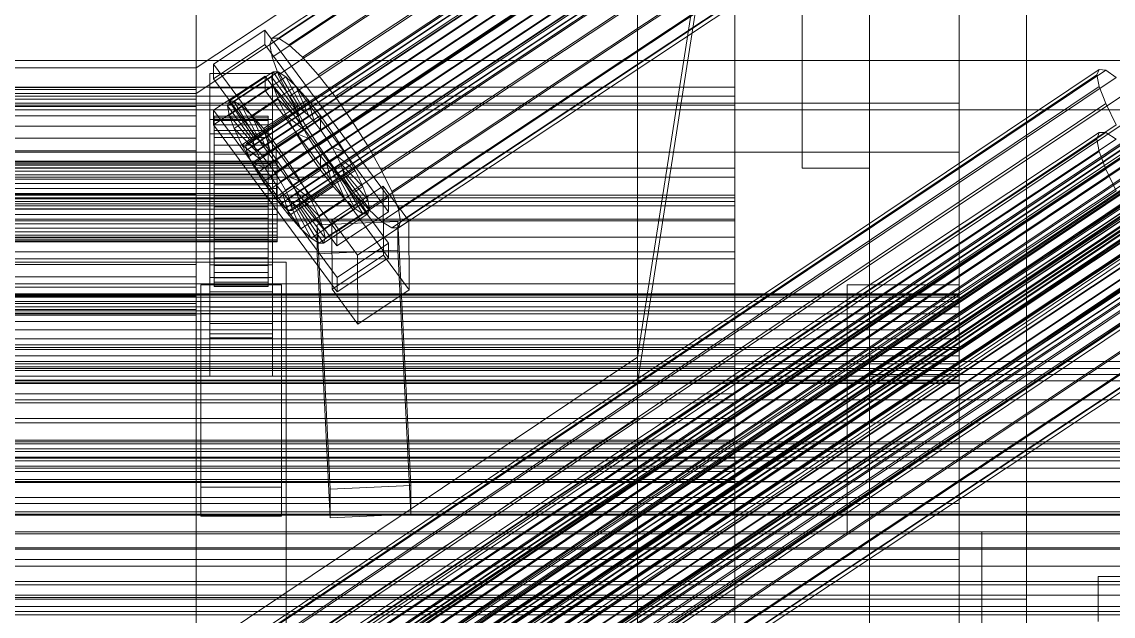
# Model space of a CAD drawing. Header units: millimetres. Extents: x -191664 to 191490, y -197311 to 10263.
# Drawn here: x 91.1 to 334.3, y -28823.8 to -28691.4 of the extents above; entities that cross this region are included whole.
import ezdxf

# ---------------------------------------------------------------- set-up
doc = ezdxf.new("R2010")
doc.units = ezdxf.units.MM
for name, color, linetype, lineweight in [('frontal_C01', 7, 'Continuous', 0), ('frontal_C01-mix', 7, 'Continuous', 0), ('frontal_C02', 7, 'Continuous', 0), ('frontal_C03', 7, 'Continuous', 0), ('frontal_C03-traverse', 7, 'Continuous', 0), ('frontal_secador', 7, 'Continuous', 0), ('frontal_tolva', 7, 'Continuous', 0)]:
    doc.layers.add(name, color=color, linetype=linetype, lineweight=lineweight)

msp = doc.modelspace()

# ---------------------------------------------------------------- linework, layer by layer
at = {"layer": 'frontal_C01', "color": 139, "true_color": 0x345e4e}
for p, q in [((130, -28701.67), (130, -28558.32)), ((130, -28564), (130, -28707.35)), ((228.3, -28636.42), (130, -28701.67)), ((228.3, -28779.77), (228.3, -28636.42)), ((130, -28707.35), (228.3, -28642.11)), ((228.3, -28642.11), (228.3, -28785.46)), ((130, -28701.67), (0, -28701.67)), ((130, -28845.02), (130, -28701.67)), ((0, -28707.35), (130, -28707.35)), ((130, -28707.35), (130, -28850.71)), ((228.3, -28779.77), (130, -28845.02)), ((228.3, -28923.13), (228.3, -28779.77)), ((228.3, -28779.77), (228.3, -28785.46)), ((130, -28850.71), (228.3, -28785.46)), ((228.3, -28785.46), (228.3, -28928.81))]:
    msp.add_line(p, q, dxfattribs=at)
at = {"layer": 'frontal_C01', "color": 252, "true_color": 0x83939a}
for p, q in [((146.38, -28696.5), (330.69, -28574.17)), ((146.87, -28695.06), (331.18, -28572.73)), ((148.32, -28695.07), (332.63, -28572.74)), ((150.63, -28696.52), (334.94, -28574.19)), ((146.89, -28699.27), (331.2, -28576.94)), ((153.64, -28699.31), (337.95, -28576.98)), ((148.35, -28703.2), (332.66, -28580.87)), ((157.15, -28703.25), (341.46, -28580.92)), ((150.67, -28708.02), (334.98, -28585.69)), ((345.23, -28585.74), (160.92, -28708.07)), ((153.69, -28713.39), (338, -28591.06)), ((164.69, -28713.45), (349, -28591.12)), ((157.21, -28718.96), (341.52, -28596.63)), ((168.21, -28719.01), (352.52, -28596.68)), ((160.98, -28724.34), (345.29, -28602)), ((171.23, -28724.39), (355.54, -28602.05)), ((164.75, -28729.16), (349.06, -28606.83)), ((173.55, -28729.2), (357.86, -28606.87)), ((168.26, -28733.1), (352.57, -28610.77)), ((175.02, -28733.13), (359.33, -28610.8)), ((171.28, -28735.89), (355.58, -28613.56)), ((175.52, -28735.91), (359.83, -28613.58)), ((173.58, -28737.33), (357.89, -28615)), ((175.03, -28737.34), (359.34, -28615.01)), ((146.38, -28696.5), (146.87, -28695.06)), ((146.89, -28699.27), (146.38, -28696.5)), ((146.87, -28695.06), (148.32, -28695.07)), ((148.32, -28695.07), (150.63, -28696.52)), ((150.63, -28696.52), (153.64, -28699.31)), ((148.35, -28703.2), (146.89, -28699.27)), ((153.64, -28699.31), (157.15, -28703.25)), ((150.67, -28708.02), (148.35, -28703.2)), ((157.15, -28703.25), (160.92, -28708.07)), ((-130, -28706.07), (130, -28706.07)), ((130, -28706.51), (130, -28706.07)), ((130, -28706.07), (130, -28707.35)), ((-130, -28706.51), (130, -28706.51)), ((-130, -28707.35), (130, -28707.35)), ((-130, -28708.65), (130, -28708.65)), ((130, -28708.65), (130, -28706.51)), ((130, -28707.35), (130, -28710.28)), ((130, -28712.34), (130, -28708.65)), ((153.69, -28713.39), (150.67, -28708.02)), ((160.92, -28708.07), (164.69, -28713.45)), ((-130, -28710.28), (130, -28710.28)), ((130, -28710.28), (130, -28714.64)), ((-130, -28712.34), (130, -28712.34)), ((130, -28717.33), (130, -28712.34)), ((157.21, -28718.96), (153.69, -28713.39)), ((164.69, -28713.45), (168.21, -28719.01)), ((-130, -28714.64), (130, -28714.64)), ((130, -28714.64), (130, -28720.15)), ((-130, -28717.33), (130, -28717.33)), ((130, -28723.28), (130, -28717.33)), ((146.38, -28839.85), (330.69, -28717.52)), ((146.87, -28838.41), (331.18, -28716.08)), ((148.32, -28838.42), (332.63, -28716.09)), ((150.63, -28839.87), (334.94, -28717.54)), ((331.18, -28716.08), (330.69, -28717.52)), ((330.69, -28717.52), (331.2, -28720.29)), ((332.63, -28716.09), (331.18, -28716.08)), ((334.94, -28717.54), (332.63, -28716.09)), ((-130, -28720.15), (130, -28720.15)), ((130, -28720.15), (130, -28726.43)), ((146.89, -28842.62), (331.2, -28720.29)), ((153.64, -28842.66), (337.95, -28720.33)), ((160.98, -28724.34), (157.21, -28718.96)), ((168.21, -28719.01), (171.23, -28724.39)), ((331.2, -28720.29), (332.66, -28724.22)), ((130, -28723.28), (-130, -28723.28)), ((130, -28729.79), (130, -28723.28)), ((148.35, -28846.55), (332.66, -28724.22)), ((157.15, -28846.6), (341.46, -28724.27)), ((164.75, -28729.16), (160.98, -28724.34)), ((171.23, -28724.39), (173.55, -28729.2)), ((332.66, -28724.22), (334.98, -28729.04)), ((-130, -28726.43), (130, -28726.43)), ((130, -28726.43), (130, -28733.04)), ((-130, -28729.79), (130, -28729.79)), ((130, -28736.41), (130, -28729.79)), ((150.67, -28851.37), (334.98, -28729.04)), ((345.23, -28729.09), (160.92, -28851.42)), ((168.26, -28733.1), (164.75, -28729.16)), ((173.55, -28729.2), (175.02, -28733.13)), ((-130, -28733.04), (130, -28733.04)), ((130, -28733.04), (130, -28739.55)), ((153.69, -28856.74), (338, -28734.41)), ((164.69, -28856.8), (349, -28734.47)), ((171.28, -28735.89), (168.26, -28733.1)), ((175.02, -28733.13), (175.52, -28735.91)), ((-130, -28736.41), (130, -28736.41)), ((130, -28742.68), (130, -28736.41)), ((173.58, -28737.33), (171.28, -28735.89)), ((175.03, -28737.34), (173.58, -28737.33)), ((175.52, -28735.91), (175.03, -28737.34)), ((-130, -28739.55), (130, -28739.55)), ((130, -28739.55), (130, -28745.5)), ((157.21, -28862.31), (341.52, -28739.98)), ((168.21, -28862.36), (352.52, -28740.03)), ((-130, -28742.68), (130, -28742.68)), ((130, -28748.19), (130, -28742.68)), ((-130, -28745.5), (130, -28745.5)), ((130, -28745.5), (130, -28750.49)), ((160.98, -28867.69), (345.29, -28745.35)), ((171.23, -28867.74), (355.54, -28745.41)), ((-130, -28748.19), (130, -28748.19)), ((130, -28752.56), (130, -28748.19)), ((-130, -28750.49), (130, -28750.49)), ((130, -28750.49), (130, -28754.18)), ((164.75, -28872.51), (349.06, -28750.18)), ((173.55, -28872.55), (357.86, -28750.22)), ((-130, -28752.56), (130, -28752.56)), ((-130, -28754.18), (130, -28754.18)), ((130, -28755.48), (130, -28752.56)), ((130, -28754.18), (130, -28756.32)), ((168.26, -28876.45), (352.57, -28754.12)), ((175.02, -28876.48), (359.33, -28754.15)), ((-130, -28755.48), (130, -28755.48)), ((-130, -28756.32), (130, -28756.32)), ((-130, -28756.76), (130, -28756.76)), ((130, -28756.76), (130, -28755.48)), ((130, -28756.32), (130, -28756.76)), ((171.28, -28879.24), (355.58, -28756.91)), ((175.52, -28879.26), (359.83, -28756.93)), ((173.58, -28880.69), (357.89, -28758.35)), ((175.03, -28880.69), (359.34, -28758.36))]:
    msp.add_line(p, q, dxfattribs=at)
at = {"layer": 'frontal_C01', "color": 9, "true_color": 0xbac6cb}
for p, q in [((141.04, -28719.01), (354.84, -28577.1)), ((141.22, -28718.5), (355.02, -28576.59)), ((141.73, -28718.5), (355.53, -28576.6)), ((142.55, -28719.01), (356.35, -28577.11)), ((141.22, -28719.99), (355.02, -28578.09)), ((141.74, -28721.38), (355.54, -28579.48)), ((143.62, -28720), (357.42, -28578.1)), ((144.86, -28721.4), (358.66, -28579.49)), ((142.56, -28723.09), (356.36, -28581.19)), ((360, -28581.2), (146.2, -28723.11)), ((143.64, -28724.99), (357.43, -28583.09)), ((147.53, -28725.01), (361.33, -28583.11)), ((144.88, -28726.97), (358.68, -28585.06)), ((146.22, -28728.87), (360.02, -28586.97)), ((148.78, -28726.98), (362.58, -28585.08)), ((149.85, -28728.89), (363.65, -28586.98)), ((147.55, -28730.58), (361.35, -28588.68)), ((150.67, -28730.6), (364.47, -28588.69)), ((148.8, -28731.98), (362.6, -28590.07)), ((149.86, -28732.96), (363.66, -28591.06)), ((150.68, -28733.48), (364.48, -28591.57)), ((151.19, -28731.99), (364.99, -28590.08)), ((151.2, -28733.48), (364.99, -28591.57)), ((151.37, -28732.97), (365.17, -28591.07)), ((141.04, -28719.01), (141.22, -28718.5)), ((141.22, -28718.5), (141.73, -28718.5)), ((141.73, -28718.5), (142.55, -28719.01)), ((141.22, -28719.99), (141.04, -28719.01)), ((141.04, -28862.36), (354.84, -28720.45)), ((141.22, -28861.85), (355.02, -28719.95)), ((141.74, -28721.38), (141.22, -28719.99)), ((141.73, -28861.85), (355.53, -28719.95)), ((142.55, -28719.01), (143.62, -28720)), ((142.55, -28862.37), (356.35, -28720.46)), ((143.62, -28720), (144.86, -28721.4)), ((-148, -28722.44), (148, -28722.44)), ((-148, -28722.59), (148, -28722.59)), ((-148, -28722.89), (148, -28722.89)), ((-148, -28723.35), (148, -28723.35)), ((141.22, -28863.34), (355.02, -28721.44)), ((142.56, -28723.09), (141.74, -28721.38)), ((141.74, -28864.73), (355.54, -28722.83)), ((143.64, -28724.99), (142.56, -28723.09)), ((143.62, -28863.35), (357.42, -28721.45)), ((144.86, -28721.4), (146.2, -28723.11)), ((144.86, -28864.75), (358.66, -28722.85)), ((146.2, -28723.11), (147.53, -28725.01)), ((148, -28722.59), (148, -28722.44)), ((148, -28722.44), (148, -28722.89)), ((148, -28723.35), (148, -28722.59)), ((148, -28722.89), (148, -28723.93)), ((148, -28724.66), (148, -28723.35)), ((-148, -28723.93), (148, -28723.93)), ((-148, -28724.66), (148, -28724.66)), ((-148, -28725.47), (148, -28725.47)), ((142.56, -28866.44), (356.36, -28724.54)), ((144.88, -28726.97), (143.64, -28724.99)), ((360, -28724.55), (146.2, -28866.46)), ((147.53, -28725.01), (148.78, -28726.98)), ((148, -28723.93), (148, -28725.47)), ((148, -28726.43), (148, -28724.66)), ((148, -28725.47), (148, -28727.43)), ((-148, -28726.43), (148, -28726.43)), ((-148, -28727.43), (148, -28727.43)), ((143.64, -28868.34), (357.43, -28726.44)), ((146.22, -28728.87), (144.88, -28726.97)), ((147.53, -28868.36), (361.33, -28726.46)), ((148, -28728.54), (148, -28726.43)), ((148, -28727.43), (148, -28729.65)), ((148.78, -28726.98), (149.85, -28728.89)), ((148, -28728.54), (-148, -28728.54)), ((-148, -28729.65), (148, -28729.65)), ((144.88, -28870.32), (358.68, -28728.41)), ((147.55, -28730.58), (146.22, -28728.87)), ((146.22, -28872.22), (360.02, -28730.32)), ((148.8, -28731.98), (147.55, -28730.58)), ((148, -28730.84), (148, -28728.54)), ((148, -28729.65), (148, -28731.99)), ((148.78, -28870.34), (362.58, -28728.43)), ((149.85, -28728.89), (150.67, -28730.6)), ((149.85, -28872.24), (363.65, -28730.34)), ((150.67, -28730.6), (151.19, -28731.99)), ((-148, -28730.84), (148, -28730.84)), ((-148, -28731.99), (148, -28731.99)), ((147.55, -28873.93), (361.35, -28732.03)), ((148, -28733.18), (148, -28730.84)), ((148, -28731.99), (148, -28734.3)), ((149.86, -28732.96), (148.8, -28731.98)), ((150.68, -28733.48), (149.86, -28732.96)), ((150.67, -28873.95), (364.47, -28732.04)), ((151.19, -28731.99), (151.37, -28732.97)), ((151.37, -28732.97), (151.2, -28733.48)), ((-148, -28733.18), (148, -28733.18)), ((-148, -28734.3), (148, -28734.3)), ((-148, -28735.41), (148, -28735.41)), ((148, -28735.41), (148, -28733.18)), ((148, -28734.3), (148, -28736.41)), ((148, -28737.36), (148, -28735.41)), ((148.8, -28875.33), (362.6, -28733.42)), ((149.86, -28876.32), (363.66, -28734.41)), ((151.2, -28733.48), (150.68, -28733.48)), ((150.68, -28876.83), (364.48, -28734.92)), ((151.19, -28875.34), (364.99, -28733.43)), ((151.2, -28876.83), (364.99, -28734.93)), ((151.37, -28876.32), (365.17, -28734.42)), ((-148, -28736.41), (148, -28736.41)), ((-148, -28737.36), (148, -28737.36)), ((148, -28736.41), (148, -28738.18)), ((148, -28738.91), (148, -28737.36)), ((-148, -28738.18), (148, -28738.18)), ((-148, -28738.91), (148, -28738.91)), ((-148, -28739.48), (148, -28739.48)), ((-148, -28739.94), (148, -28739.94)), ((-148, -28740.24), (148, -28740.24)), ((148, -28738.18), (148, -28739.48)), ((148, -28739.94), (148, -28738.91)), ((148, -28739.48), (148, -28740.24)), ((148, -28740.4), (148, -28739.94)), ((148, -28740.24), (148, -28740.4)), ((-148, -28740.4), (148, -28740.4))]:
    msp.add_line(p, q, dxfattribs=at)
at = {"layer": 'frontal_C01', "color": 251, "true_color": 0x586d65}
for p, q in [((250, -31735.76), (250, -28680.37)), ((250, -28685.1), (250, -31740.5))]:
    msp.add_line(p, q, dxfattribs=at)
at = {"layer": 'frontal_C01', "color": 139, "true_color": 0x354b57}
for p, q in [((133.81, -28700.88), (145.28, -28693.27)), ((145.28, -28693.27), (145.29, -28696.47)), ((145.28, -28693.27), (172.81, -28730.51)), ((145.29, -28696.47), (133.82, -28704.08)), ((172.82, -28733.71), (145.29, -28696.47)), ((133.82, -28704.08), (133.81, -28700.88)), ((161.34, -28738.12), (133.81, -28700.88)), ((133, -28706.11), (133, -28702.9)), ((133, -28702.9), (147, -28702.9)), ((133, -28748.38), (133, -28702.9)), ((133.85, -28711.12), (145.32, -28703.51)), ((145.32, -28703.51), (145.33, -28706.71)), ((145.32, -28703.51), (172.85, -28740.75)), ((147, -28702.9), (147, -28706.11)), ((147, -28702.9), (147, -28748.38)), ((147, -28706.11), (133, -28706.11)), ((133, -28706.11), (133, -28751.58)), ((133.82, -28704.08), (161.35, -28741.32)), ((147, -28751.58), (147, -28706.11)), ((145.33, -28706.71), (133.86, -28714.33)), ((172.86, -28743.95), (145.33, -28706.71)), ((133.86, -28714.33), (133.85, -28711.12)), ((161.38, -28748.36), (133.85, -28711.12)), ((133, -28716.35), (133, -28713.15)), ((133, -28713.15), (147, -28713.15)), ((133, -28758.62), (133, -28713.15)), ((147, -28713.15), (147, -28716.35)), ((147, -28713.15), (147, -28758.62)), ((133.86, -28714.33), (161.39, -28751.56)), ((147, -28716.35), (133, -28716.35)), ((133, -28716.35), (133, -28761.82)), ((147, -28761.82), (147, -28716.35)), ((160.19, -28735.61), (171.66, -28727.99)), ((171.66, -28727.99), (171.72, -28743.36)), ((171.66, -28727.99), (177.39, -28735.75)), ((172.81, -28730.51), (161.34, -28738.12)), ((172.82, -28733.71), (172.81, -28730.51)), ((161.35, -28741.32), (172.82, -28733.71)), ((156.96, -28736.67), (174.94, -28735.89)), ((156.96, -28743.08), (156.96, -28736.67)), ((159.83, -28795.49), (156.96, -28736.67)), ((160.25, -28750.97), (160.19, -28735.61)), ((165.93, -28743.36), (160.19, -28735.61)), ((177.39, -28735.75), (165.93, -28743.36)), ((174.94, -28735.89), (174.94, -28742.29)), ((174.94, -28735.89), (177.81, -28794.71)), ((177.45, -28751.12), (177.39, -28735.75)), ((161.34, -28738.12), (161.35, -28741.32)), ((174.94, -28742.29), (156.96, -28743.08)), ((172.85, -28740.75), (161.38, -28748.36)), ((172.86, -28743.95), (172.85, -28740.75)), ((177.81, -28801.11), (174.94, -28742.29)), ((159.83, -28801.9), (156.96, -28743.08)), ((171.72, -28743.36), (160.25, -28750.97)), ((161.39, -28751.56), (172.86, -28743.95)), ((165.93, -28743.36), (165.98, -28758.73)), ((177.45, -28751.12), (171.72, -28743.36)), ((133, -28760.89), (133, -28745.52)), ((133, -28745.52), (147, -28745.52)), ((133, -28755), (133, -28745.52)), ((147, -28745.52), (147, -28760.89)), ((147, -28745.52), (147, -28755)), ((131, -28756.41), (131, -28750)), ((131, -28750), (149, -28750)), ((131, -28795.1), (131, -28750)), ((147, -28748.38), (133, -28748.38)), ((133, -28748.38), (133, -28751.58)), ((147, -28751.58), (147, -28748.38)), ((149, -28750), (149, -28756.41)), ((149, -28750), (149, -28795.1)), ((161.38, -28748.36), (161.39, -28751.56)), ((133, -28751.58), (147, -28751.58)), ((160.25, -28750.97), (165.98, -28758.73)), ((165.98, -28758.73), (177.45, -28751.12)), ((149, -28756.41), (131, -28756.41)), ((131, -28801.5), (131, -28756.41)), ((147, -28755), (133, -28755)), ((133, -28755), (133, -28770.36)), ((147, -28770.36), (147, -28755)), ((149, -28801.5), (149, -28756.41)), ((147, -28758.62), (133, -28758.62)), ((133, -28758.62), (133, -28761.82)), ((147, -28761.82), (147, -28758.62)), ((147, -28760.89), (133, -28760.89)), ((133, -28760.89), (133, -28770.36)), ((133, -28761.82), (147, -28761.82)), ((147, -28770.36), (147, -28760.89)), ((133, -28770.36), (147, -28770.36)), ((-425, -28789.22), (425, -28789.22)), ((149, -28795.1), (131, -28795.1)), ((131, -28795.1), (131, -28801.5)), ((149, -28801.5), (149, -28795.1)), ((177.81, -28794.71), (159.83, -28795.49)), ((159.83, -28795.49), (159.83, -28801.9)), ((177.81, -28801.11), (177.81, -28794.71)), ((425, -28800.59), (-425, -28800.59)), ((159.83, -28801.9), (177.81, -28801.11)), ((131, -28801.5), (149, -28801.5)), ((425, -28805.49), (-425, -28805.49)), ((-425, -28816.85), (425, -28816.85))]:
    msp.add_line(p, q, dxfattribs=at)
at = {"layer": 'frontal_C01', "color": 155, "true_color": 0x617580}
for p, q in [((136.95, -28710.16), (146.78, -28703.64)), ((137.31, -28709.09), (147.14, -28702.56)), ((138.4, -28709.09), (148.23, -28702.57)), ((140.12, -28710.18), (149.95, -28703.65)), ((147.14, -28702.56), (146.78, -28703.64)), ((146.78, -28703.64), (152.51, -28711.4)), ((146.78, -28703.64), (147.15, -28705.71)), ((148.23, -28702.57), (147.14, -28702.56)), ((147.14, -28702.56), (152.69, -28710.89)), ((149.95, -28703.65), (148.23, -28702.57)), ((148.23, -28702.57), (153.2, -28710.89)), ((152.21, -28705.74), (149.95, -28703.65)), ((149.95, -28703.65), (154.02, -28711.4)), ((137.32, -28712.24), (147.15, -28705.71)), ((142.38, -28712.26), (152.21, -28705.74)), ((147.15, -28705.71), (152.69, -28712.38)), ((147.15, -28705.71), (148.25, -28708.65)), ((154.83, -28708.69), (152.21, -28705.74)), ((152.21, -28705.74), (155.08, -28712.39)), ((138.42, -28715.18), (148.25, -28708.65)), ((145, -28715.21), (154.83, -28708.69)), ((148.25, -28708.65), (153.21, -28713.77)), ((148.25, -28708.65), (149.99, -28712.26)), ((157.65, -28712.29), (154.83, -28708.69)), ((154.83, -28708.69), (156.33, -28713.79)), ((136.95, -28710.16), (137.31, -28709.09)), ((142.68, -28717.92), (136.95, -28710.16)), ((137.32, -28712.24), (136.95, -28710.16)), ((142.86, -28717.41), (137.31, -28709.09)), ((137.31, -28709.09), (138.4, -28709.09)), ((143.37, -28717.41), (138.4, -28709.09)), ((138.4, -28709.09), (140.12, -28710.18)), ((144.19, -28717.93), (140.12, -28710.18)), ((140.12, -28710.18), (142.38, -28712.26)), ((152.69, -28710.89), (142.86, -28717.41)), ((153.2, -28710.89), (143.37, -28717.41)), ((152.51, -28711.4), (152.69, -28710.89)), ((152.69, -28710.89), (153.2, -28710.89)), ((153.2, -28710.89), (154.02, -28711.4)), ((134, -28722.44), (134, -28712.46)), ((134, -28712.46), (134, -28712.79)), ((134, -28712.46), (146, -28712.46)), ((134, -28713.42), (134, -28712.46)), ((134, -28722.59), (134, -28712.79)), ((134, -28712.79), (134, -28714.39)), ((134, -28712.79), (146, -28712.79)), ((134, -28722.89), (134, -28713.42)), ((134, -28713.42), (146, -28713.42)), ((134, -28715.61), (134, -28713.42)), ((142.86, -28718.9), (137.32, -28712.24)), ((138.42, -28715.18), (137.32, -28712.24)), ((140.16, -28718.78), (149.99, -28712.26)), ((145.26, -28718.92), (142.38, -28712.26)), ((142.38, -28712.26), (145, -28715.21)), ((152.51, -28711.4), (142.68, -28717.92)), ((152.69, -28712.38), (142.86, -28718.9)), ((154.02, -28711.4), (144.19, -28717.93)), ((155.08, -28712.39), (145.26, -28718.92)), ((146, -28712.79), (146, -28712.46)), ((146, -28712.46), (146, -28722.44)), ((146, -28712.46), (146, -28713.42)), ((146, -28714.39), (146, -28712.79)), ((146, -28712.79), (146, -28722.59)), ((146, -28713.42), (146, -28722.89)), ((146, -28713.42), (146, -28715.61)), ((157.65, -28712.29), (147.82, -28718.82)), ((149.99, -28712.26), (154.03, -28715.48)), ((149.99, -28712.26), (152.25, -28716.28)), ((152.69, -28712.38), (152.51, -28711.4)), ((153.21, -28713.77), (152.69, -28712.38)), ((154.02, -28711.4), (155.08, -28712.39)), ((155.08, -28712.39), (156.33, -28713.79)), ((157.66, -28715.5), (157.65, -28712.29)), ((160.47, -28716.32), (157.65, -28712.29)), ((134, -28723.35), (134, -28714.39)), ((134, -28714.39), (134, -28717.15)), ((134, -28714.39), (146, -28714.39)), ((134, -28723.93), (134, -28715.61)), ((134, -28715.61), (146, -28715.61)), ((134, -28718.87), (134, -28715.61)), ((143.38, -28720.3), (138.42, -28715.18)), ((140.16, -28718.78), (138.42, -28715.18)), ((153.21, -28713.77), (143.38, -28720.3)), ((154.03, -28715.48), (144.2, -28722)), ((146.5, -28720.31), (145, -28715.21)), ((145, -28715.21), (147.82, -28718.82)), ((146, -28717.15), (146, -28714.39)), ((146, -28714.39), (146, -28723.35)), ((146, -28715.61), (146, -28723.93)), ((146, -28715.61), (146, -28718.87)), ((156.33, -28713.79), (146.5, -28720.31)), ((147.83, -28722.02), (157.66, -28715.5)), ((154.03, -28715.48), (153.21, -28713.77)), ((155.1, -28717.38), (154.03, -28715.48)), ((156.33, -28713.79), (157.66, -28715.5)), ((157.66, -28715.5), (159, -28717.4)), ((134, -28724.66), (134, -28717.15)), ((134, -28717.15), (134, -28720.88)), ((134, -28717.15), (146, -28717.15)), ((142.42, -28722.8), (152.25, -28716.28)), ((142.86, -28717.41), (142.68, -28717.92)), ((142.68, -28717.92), (142.86, -28718.9)), ((143.37, -28717.41), (142.86, -28717.41)), ((144.19, -28717.93), (143.37, -28717.41)), ((145.26, -28718.92), (144.19, -28717.93)), ((155.1, -28717.38), (145.27, -28723.91)), ((146, -28720.88), (146, -28717.15)), ((146, -28717.15), (146, -28724.66)), ((159, -28717.4), (149.17, -28723.93)), ((150.64, -28722.84), (160.47, -28716.32)), ((152.25, -28716.28), (155.1, -28717.38)), ((152.25, -28716.28), (154.88, -28720.44)), ((156.35, -28719.35), (155.1, -28717.38)), ((160.47, -28716.32), (159, -28717.4)), ((159, -28717.4), (160.25, -28719.37)), ((163.1, -28720.48), (160.47, -28716.32)), ((134, -28725.47), (134, -28718.87)), ((134, -28718.87), (146, -28718.87)), ((134, -28722.99), (134, -28718.87)), ((134, -28726.43), (134, -28720.88)), ((134, -28720.88), (134, -28725.33)), ((134, -28720.88), (146, -28720.88)), ((144.2, -28722), (140.16, -28718.78)), ((142.42, -28722.8), (140.16, -28718.78)), ((142.86, -28718.9), (143.38, -28720.3)), ((143.38, -28720.3), (144.2, -28722)), ((145.05, -28726.96), (154.88, -28720.44)), ((146.5, -28720.31), (145.26, -28718.92)), ((146, -28718.87), (146, -28725.47)), ((146, -28718.87), (146, -28722.99)), ((146, -28725.33), (146, -28720.88)), ((146, -28720.88), (146, -28726.43)), ((147.83, -28722.02), (146.5, -28720.31)), ((156.35, -28719.35), (146.52, -28725.88)), ((147.82, -28718.82), (147.83, -28722.02)), ((147.82, -28718.82), (150.64, -28722.84)), ((160.25, -28719.37), (150.42, -28725.9)), ((153.27, -28727), (163.1, -28720.48)), ((154.88, -28720.44), (156.35, -28719.35)), ((154.88, -28720.44), (157.7, -28724.46)), ((157.69, -28721.26), (156.35, -28719.35)), ((163.1, -28720.48), (160.25, -28719.37)), ((160.25, -28719.37), (161.32, -28721.28)), ((165.37, -28724.5), (163.1, -28720.48)), ((134, -28722.59), (134, -28722.44)), ((146, -28722.44), (134, -28722.44)), ((134, -28722.44), (134, -28722.89)), ((134, -28723.35), (134, -28722.59)), ((146, -28722.59), (134, -28722.59)), ((146, -28722.89), (134, -28722.89)), ((134, -28722.89), (134, -28723.93)), ((134, -28727.43), (134, -28722.99)), ((134, -28722.99), (146, -28722.99)), ((134, -28727.69), (134, -28722.99)), ((134, -28724.66), (134, -28723.35)), ((146, -28723.35), (134, -28723.35)), ((145.27, -28723.91), (142.42, -28722.8)), ((145.05, -28726.96), (142.42, -28722.8)), ((144.2, -28722), (145.27, -28723.91)), ((146, -28722.44), (146, -28722.59)), ((146, -28722.89), (146, -28722.44)), ((146, -28722.59), (146, -28723.35)), ((146, -28723.93), (146, -28722.89)), ((146, -28722.99), (146, -28727.43)), ((146, -28722.99), (146, -28727.69)), ((146, -28723.35), (146, -28724.66)), ((149.17, -28723.93), (147.83, -28722.02)), ((157.69, -28721.26), (147.86, -28727.78)), ((149.17, -28723.93), (150.64, -28722.84)), ((159.02, -28722.97), (149.19, -28729.49)), ((150.64, -28722.84), (153.27, -28727)), ((161.32, -28721.28), (151.49, -28727.8)), ((162.14, -28722.98), (152.31, -28729.51)), ((157.7, -28724.46), (157.69, -28721.26)), ((159.02, -28722.97), (157.69, -28721.26)), ((160.52, -28728.07), (159.02, -28722.97)), ((160.27, -28724.36), (159.02, -28722.97)), ((165.37, -28724.5), (161.32, -28721.28)), ((161.32, -28721.28), (162.14, -28722.98)), ((167.1, -28728.1), (162.14, -28722.98)), ((162.14, -28722.98), (162.66, -28724.38)), ((146, -28723.93), (134, -28723.93)), ((134, -28723.93), (134, -28725.47)), ((134, -28726.43), (134, -28724.66)), ((146, -28724.66), (134, -28724.66)), ((134, -28725.33), (134, -28728.54)), ((146, -28725.33), (134, -28725.33)), ((134, -28725.33), (134, -28730.2)), ((146, -28725.47), (134, -28725.47)), ((134, -28725.47), (134, -28727.43)), ((145.27, -28723.91), (146.52, -28725.88)), ((146, -28725.47), (146, -28723.93)), ((146, -28724.66), (146, -28726.43)), ((146, -28728.54), (146, -28725.33)), ((146, -28730.2), (146, -28725.33)), ((146, -28727.43), (146, -28725.47)), ((147.87, -28730.99), (157.7, -28724.46)), ((150.42, -28725.9), (149.17, -28723.93)), ((160.27, -28724.36), (150.44, -28730.89)), ((161.33, -28725.35), (151.5, -28731.88)), ((162.66, -28724.38), (152.83, -28730.9)), ((162.84, -28725.36), (153.01, -28731.88)), ((155.54, -28731.02), (165.37, -28724.5)), ((157.7, -28724.46), (160.52, -28728.07)), ((163.14, -28731.02), (160.27, -28724.36)), ((161.33, -28725.35), (160.27, -28724.36)), ((165.4, -28733.1), (161.33, -28725.35)), ((162.15, -28725.87), (161.33, -28725.35)), ((168.2, -28731.04), (162.66, -28724.38)), ((162.66, -28724.38), (162.84, -28725.36)), ((162.84, -28725.36), (162.66, -28725.87)), ((168.57, -28733.12), (162.84, -28725.36)), ((167.1, -28728.1), (165.37, -28724.5)), ((134, -28728.54), (134, -28726.43)), ((146, -28726.43), (134, -28726.43)), ((146, -28727.43), (134, -28727.43)), ((134, -28727.43), (134, -28729.65)), ((134, -28729.65), (134, -28727.69)), ((134, -28727.69), (146, -28727.69)), ((134, -28732.63), (134, -28727.69)), ((146.52, -28725.88), (145.05, -28726.96)), ((147.87, -28730.99), (145.05, -28726.96)), ((146, -28726.43), (146, -28728.54)), ((146, -28729.65), (146, -28727.43)), ((146, -28727.69), (146, -28729.65)), ((146, -28727.69), (146, -28732.63)), ((146.52, -28725.88), (147.86, -28727.78)), ((147.86, -28727.78), (147.87, -28730.99)), ((147.86, -28727.78), (149.19, -28729.49)), ((151.49, -28727.8), (150.42, -28725.9)), ((150.42, -28725.9), (153.27, -28727)), ((150.69, -28734.59), (160.52, -28728.07)), ((152.31, -28729.51), (151.49, -28727.8)), ((151.49, -28727.8), (155.54, -28731.02)), ((162.15, -28725.87), (152.32, -28732.39)), ((162.66, -28725.87), (152.83, -28732.39)), ((153.27, -28727), (155.54, -28731.02)), ((157.27, -28734.63), (167.1, -28728.1)), ((160.52, -28728.07), (163.14, -28731.02)), ((167.12, -28734.18), (162.15, -28725.87)), ((162.66, -28725.87), (162.15, -28725.87)), ((168.21, -28734.19), (162.66, -28725.87)), ((168.2, -28731.04), (167.1, -28728.1)), ((134, -28728.54), (146, -28728.54)), ((134, -28730.84), (134, -28728.54)), ((146, -28729.65), (134, -28729.65)), ((134, -28729.65), (134, -28731.99)), ((134, -28730.84), (134, -28730.2)), ((134, -28730.2), (134, -28735.15)), ((134, -28730.2), (146, -28730.2)), ((146, -28728.54), (146, -28730.84)), ((146, -28731.99), (146, -28729.65)), ((146, -28735.15), (146, -28730.2)), ((146, -28730.2), (146, -28730.84)), ((149.19, -28729.49), (150.69, -28734.59)), ((149.19, -28729.49), (150.44, -28730.89)), ((152.83, -28730.9), (152.31, -28729.51)), ((152.31, -28729.51), (157.27, -28734.63)), ((134, -28733.18), (134, -28730.84)), ((146, -28730.84), (134, -28730.84)), ((134, -28731.99), (134, -28732.63)), ((146, -28731.99), (134, -28731.99)), ((134, -28731.99), (134, -28734.3)), ((134, -28732.63), (146, -28732.63)), ((134, -28737.5), (134, -28732.63)), ((146, -28730.84), (146, -28733.18)), ((146, -28732.63), (146, -28731.99)), ((146, -28734.3), (146, -28731.99)), ((146, -28732.63), (146, -28737.5)), ((150.69, -28734.59), (147.87, -28730.99)), ((150.44, -28730.89), (153.31, -28737.54)), ((150.44, -28730.89), (151.5, -28731.88)), ((151.5, -28731.88), (155.57, -28739.63)), ((151.5, -28731.88), (152.32, -28732.39)), ((152.32, -28732.39), (157.29, -28740.71)), ((152.32, -28732.39), (152.83, -28732.39)), ((153.01, -28731.88), (152.83, -28730.9)), ((152.83, -28730.9), (158.37, -28737.57)), ((152.83, -28732.39), (153.01, -28731.88)), ((152.83, -28732.39), (158.38, -28740.71)), ((153.01, -28731.88), (158.74, -28739.64)), ((153.31, -28737.54), (163.14, -28731.02)), ((155.54, -28731.02), (157.27, -28734.63)), ((158.37, -28737.57), (168.2, -28731.04)), ((163.14, -28731.02), (165.4, -28733.1)), ((168.57, -28733.12), (168.2, -28731.04)), ((134, -28735.41), (134, -28733.18)), ((134, -28733.18), (134, -28735.15)), ((146, -28733.18), (134, -28733.18)), ((134, -28734.3), (134, -28737.5)), ((146, -28734.3), (134, -28734.3)), ((134, -28734.3), (134, -28736.41)), ((134, -28735.15), (134, -28739.84)), ((134, -28735.15), (146, -28735.15)), ((134, -28737.36), (134, -28735.41)), ((134, -28735.41), (134, -28739.84)), ((146, -28735.41), (134, -28735.41)), ((146, -28735.15), (146, -28733.18)), ((146, -28733.18), (146, -28735.41)), ((146, -28737.5), (146, -28734.3)), ((146, -28736.41), (146, -28734.3)), ((146, -28739.84), (146, -28735.15)), ((146, -28739.84), (146, -28735.41)), ((146, -28735.41), (146, -28737.36)), ((153.31, -28737.54), (150.69, -28734.59)), ((155.57, -28739.63), (165.4, -28733.1)), ((157.27, -28734.63), (158.37, -28737.57)), ((157.29, -28740.71), (167.12, -28734.18)), ((158.38, -28740.71), (168.21, -28734.19)), ((158.74, -28739.64), (168.57, -28733.12)), ((165.4, -28733.1), (167.12, -28734.18)), ((167.12, -28734.18), (168.21, -28734.19)), ((168.21, -28734.19), (168.57, -28733.12)), ((134, -28736.41), (134, -28741.95)), ((146, -28736.41), (134, -28736.41)), ((134, -28736.41), (134, -28738.18)), ((134, -28738.91), (134, -28737.36)), ((134, -28737.36), (134, -28743.96)), ((146, -28737.36), (134, -28737.36)), ((134, -28737.5), (146, -28737.5)), ((134, -28741.95), (134, -28737.5)), ((146, -28741.95), (146, -28736.41)), ((146, -28738.18), (146, -28736.41)), ((146, -28743.96), (146, -28737.36)), ((146, -28737.36), (146, -28738.91)), ((146, -28737.5), (146, -28741.95)), ((155.57, -28739.63), (153.31, -28737.54)), ((158.37, -28737.57), (158.74, -28739.64)), ((134, -28738.18), (134, -28745.69)), ((146, -28738.18), (134, -28738.18)), ((134, -28738.18), (134, -28739.48)), ((134, -28739.94), (134, -28738.91)), ((134, -28738.91), (134, -28747.23)), ((146, -28738.91), (134, -28738.91)), ((134, -28739.48), (134, -28748.45)), ((146, -28739.48), (134, -28739.48)), ((134, -28739.48), (134, -28740.24)), ((134, -28739.84), (134, -28743.96)), ((134, -28739.84), (146, -28739.84)), ((134, -28740.4), (134, -28739.94)), ((134, -28739.94), (134, -28749.42)), ((146, -28739.94), (134, -28739.94)), ((134, -28740.24), (134, -28750.05)), ((146, -28740.24), (134, -28740.24)), ((134, -28740.24), (134, -28740.4)), ((146, -28745.69), (146, -28738.18)), ((146, -28739.48), (146, -28738.18)), ((146, -28747.23), (146, -28738.91)), ((146, -28738.91), (146, -28739.94)), ((146, -28748.45), (146, -28739.48)), ((146, -28740.24), (146, -28739.48)), ((146, -28743.96), (146, -28739.84)), ((146, -28749.42), (146, -28739.94)), ((146, -28739.94), (146, -28740.4)), ((146, -28750.05), (146, -28740.24)), ((146, -28740.4), (146, -28740.24)), ((157.29, -28740.71), (155.57, -28739.63)), ((158.74, -28739.64), (158.38, -28740.71)), ((134, -28740.4), (134, -28750.38)), ((146, -28740.4), (134, -28740.4)), ((134, -28741.95), (146, -28741.95)), ((134, -28745.69), (134, -28741.95)), ((146, -28750.38), (146, -28740.4)), ((146, -28741.95), (146, -28745.69)), ((158.38, -28740.71), (157.29, -28740.71)), ((134, -28743.96), (134, -28747.23)), ((134, -28743.96), (146, -28743.96)), ((146, -28747.23), (146, -28743.96)), ((134, -28745.69), (146, -28745.69)), ((134, -28748.45), (134, -28745.69)), ((134, -28747.23), (134, -28749.42)), ((134, -28747.23), (146, -28747.23)), ((146, -28745.69), (146, -28748.45)), ((146, -28749.42), (146, -28747.23)), ((134, -28748.45), (146, -28748.45)), ((134, -28750.05), (134, -28748.45)), ((134, -28749.42), (134, -28750.38)), ((134, -28749.42), (146, -28749.42)), ((134, -28750.05), (146, -28750.05)), ((134, -28750.38), (134, -28750.05)), ((146, -28748.45), (146, -28750.05)), ((146, -28750.38), (146, -28749.42)), ((146, -28750.05), (146, -28750.38)), ((134, -28750.38), (146, -28750.38))]:
    msp.add_line(p, q, dxfattribs=at)
at = {"layer": 'frontal_C01-mix', "color": 253, "true_color": 0x98adb8}
for p, q in [((-150, -28744.94), (150, -28744.94)), ((150, -28744.94), (150, -29000))]:
    msp.add_line(p, q, dxfattribs=at)
at = {"layer": 'frontal_C02', "color": 139, "true_color": 0x345e4e}
for p, q in [((130, -28831.95), (130, -28626.97)), ((228.3, -28766.1), (250, -28626.97)), ((130, -28632.71), (130, -28837.7)), ((250, -28632.71), (228.3, -28771.84)), ((228.3, -28766.1), (130, -28831.95)), ((228.3, -28896.88), (228.3, -28766.1)), ((228.3, -28766.1), (228.3, -28771.84)), ((130, -28837.7), (228.3, -28771.84)), ((228.3, -28771.84), (228.3, -28902.62))]:
    msp.add_line(p, q, dxfattribs=at)
at = {"layer": 'frontal_C02', "color": 8, "true_color": 0x697a83}
for p, q in [((300, -28673.31), (300, -28709.57)), ((300, -28720.42), (300, -28682.16)), ((300, -28709.57), (-300, -28709.57)), ((300, -28709.57), (300, -28752.33)), ((300, -28720.42), (-300, -28720.42)), ((300, -28764.43), (300, -28720.42)), ((-300, -28752.33), (300, -28752.33)), ((300, -28752.33), (300, -28798.68)), ((300, -28764.43), (-300, -28764.43)), ((300, -28811.2), (300, -28764.43)), ((300, -28798.68), (-300, -28798.68)), ((300, -28798.68), (300, -28845.45)), ((300, -28811.2), (-300, -28811.2)), ((300, -28857.55), (300, -28811.2))]:
    msp.add_line(p, q, dxfattribs=at)
at = {"layer": 'frontal_C02', "color": 252, "true_color": 0x83939a}
for p, q in [((146.38, -28826.73), (330.69, -28703.25)), ((146.87, -28825.49), (331.18, -28702.01)), ((148.32, -28825.69), (332.63, -28702.2)), ((150.63, -28827.31), (334.94, -28703.83)), ((331.18, -28702.01), (330.69, -28703.25)), ((330.69, -28703.25), (331.2, -28705.85)), ((332.63, -28702.2), (331.18, -28702.01)), ((334.94, -28703.83), (332.63, -28702.2)), ((146.89, -28829.33), (331.2, -28705.85)), ((331.2, -28705.85), (332.66, -28709.63)), ((153.64, -28830.25), (337.95, -28706.77)), ((148.35, -28833.11), (332.66, -28709.63)), ((157.15, -28834.31), (341.46, -28710.82)), ((332.66, -28709.63), (334.98, -28714.33)), ((150.67, -28837.81), (334.98, -28714.33)), ((345.23, -28715.72), (160.92, -28839.2)), ((153.69, -28843.11), (338, -28719.63)), ((164.69, -28844.61), (349, -28721.12)), ((157.21, -28848.65), (341.52, -28725.17)), ((168.21, -28850.14), (352.52, -28726.66)), ((160.98, -28854.05), (345.29, -28730.57)), ((171.23, -28855.44), (355.54, -28731.96)), ((164.75, -28858.95), (349.06, -28735.46)), ((173.55, -28860.14), (357.86, -28736.66)), ((168.26, -28863), (352.57, -28739.52)), ((171.28, -28865.94), (355.58, -28742.46)), ((175.02, -28863.92), (359.33, -28740.44)), ((173.58, -28867.57), (357.89, -28744.08)), ((175.03, -28867.76), (359.34, -28744.28)), ((175.52, -28866.52), (359.83, -28743.04))]:
    msp.add_line(p, q, dxfattribs=at)
at = {"layer": 'frontal_C02', "color": 9, "true_color": 0xbac6cb}
for p, q in [((141.04, -28849.46), (354.84, -28706.22)), ((141.22, -28849.02), (355.02, -28705.78)), ((141.73, -28849.09), (355.53, -28705.84)), ((141.22, -28850.38), (355.02, -28707.14)), ((141.74, -28851.72), (355.54, -28708.48)), ((142.55, -28849.66), (356.35, -28706.42)), ((143.62, -28850.7), (357.42, -28707.46)), ((142.56, -28853.38), (356.36, -28710.14)), ((144.86, -28852.14), (358.66, -28708.9)), ((360, -28710.63), (146.2, -28853.88)), ((143.64, -28855.26), (357.43, -28712.02)), ((147.53, -28855.79), (361.33, -28712.55)), ((144.88, -28857.22), (358.68, -28713.98)), ((146.22, -28859.14), (360.02, -28715.89)), ((148.78, -28857.75), (362.58, -28714.51)), ((147.55, -28860.87), (361.35, -28717.63)), ((149.85, -28859.63), (363.65, -28716.39)), ((150.67, -28861.29), (364.47, -28718.05)), ((148.8, -28862.31), (362.6, -28719.07)), ((149.86, -28863.35), (363.66, -28720.11)), ((150.68, -28863.93), (364.48, -28720.68)), ((151.19, -28862.63), (364.99, -28719.39)), ((151.2, -28864), (364.99, -28720.75)), ((151.37, -28863.55), (365.17, -28720.31))]:
    msp.add_line(p, q, dxfattribs=at)
at = {"layer": 'frontal_C02', "color": 9, "true_color": 0xb8c2c5}
for p, q in [((342.5, -28767.11), (-342.5, -28767.11)), ((342.5, -28768.6), (-342.5, -28768.6)), ((342.5, -28771.39), (-342.5, -28771.39)), ((342.5, -28775.61), (-342.5, -28775.61)), ((342.5, -28780.77), (-342.5, -28780.77)), ((342.5, -28787.1), (-342.5, -28787.1)), ((-342.5, -28793.83), (342.5, -28793.83)), ((342.5, -28801.29), (-342.5, -28801.29)), ((342.5, -28808.59), (-342.5, -28808.59)), ((342.5, -28816.05), (-342.5, -28816.05)), ((342.5, -28822.78), (-342.5, -28822.78))]:
    msp.add_line(p, q, dxfattribs=at)
at = {"layer": 'frontal_C03', "color": 139, "true_color": 0x345e4e}
for p, q in [((250, -28842.28), (250, -28578.35)), ((250, -28584.13), (250, -28848.05))]:
    msp.add_line(p, q, dxfattribs=at)
at = {"layer": 'frontal_C03', "color": 251, "true_color": 0x586d65}
for p, q in [((250, -31246.31), (250, -28596.31)), ((250, -28601.12), (250, -31251.12))]:
    msp.add_line(p, q, dxfattribs=at)
at = {"layer": 'frontal_C03-traverse', "color": 252, "true_color": 0x85969e}
for p, q in [((250, -28655), (250, -28706)), ((250, -28710), (250, -28659)), ((250, -28706), (-250, -28706)), ((250, -28710), (250, -28706)), ((-250, -28710), (250, -28710))]:
    msp.add_line(p, q, dxfattribs=at)
at = {"layer": 'frontal_C03-traverse', "color": 250, "true_color": 0x30383b}
for p, q in [((250, -28706), (250, -28724)), ((250, -28708), (250, -28706)), ((250, -28708), (-250, -28708)), ((250, -28726), (250, -28708)), ((250, -28724), (-250, -28724)), ((250, -28726), (250, -28724)), ((-250, -28726), (250, -28726))]:
    msp.add_line(p, q, dxfattribs=at)
at = {"layer": 'frontal_secador', "color": 55, "true_color": 0xb89d4e}
msp.add_line((315, -28830), (315, -28645), dxfattribs=at)
at = {"layer": 'frontal_secador', "color": 253, "true_color": 0x97a8b0}
for p, q in [((265, -28724), (265, -28659)), ((280, -28724), (280, -28659)), ((265, -28724), (280, -28724))]:
    msp.add_line(p, q, dxfattribs=at)
at = {"layer": 'frontal_secador', "color": 253, "true_color": 0xa6b3ba}
for p, q in [((315, -28700), (315, -28670)), ((-315, -28700), (315, -28700)), ((280, -28700), (315, -28700)), ((280, -28820), (280, -28700)), ((315, -28820), (315, -28700)), ((275, -28750), (300, -28750)), ((275, -28805), (275, -28750)), ((300, -28805), (300, -28750)), ((-315, -28805), (315, -28805)), ((275, -28805), (300, -28805)), ((305, -28805), (355, -28805)), ((305, -28890), (305, -28805)), ((315, -28820), (315, -28805)), ((-315, -28820), (315, -28820)), ((280, -28820), (315, -28820))]:
    msp.add_line(p, q, dxfattribs=at)
at = {"layer": 'frontal_secador', "color": 139, "true_color": 0x345148}
for p, q in [((-250, -28724), (250, -28724)), ((250, -28730), (250, -28724)), ((-250, -28730), (250, -28730))]:
    msp.add_line(p, q, dxfattribs=at)
at = {"layer": 'frontal_secador', "color": 253, "true_color": 0xa8b4b9}
for p, q in [((250, -28730.61), (-250, -28730.61)), ((250, -28731.44), (250, -28730)), ((250, -28730.61), (250, -28730)), ((250, -28732.44), (250, -28730.61)), ((250, -28731.44), (-250, -28731.44)), ((250, -28732.44), (-250, -28732.44)), ((250, -28735.71), (250, -28731.44)), ((250, -28735.39), (250, -28732.44)), ((250, -28735.39), (-250, -28735.39)), ((250, -28739.37), (250, -28735.39)), ((250, -28735.71), (-250, -28735.71)), ((250, -28742.64), (250, -28735.71)), ((250, -28739.37), (-250, -28739.37)), ((250, -28744.22), (250, -28739.37)), ((250, -28742.64), (-250, -28742.64)), ((250, -28751.97), (250, -28742.64)), ((250, -28744.22), (-250, -28744.22)), ((250, -28749.75), (250, -28744.22)), ((250, -28749.75), (-250, -28749.75)), ((250, -28755.76), (250, -28749.75)), ((300, -28752), (-300, -28752)), ((300, -28752.19), (-300, -28752.19)), ((250, -28751.97), (-250, -28751.97)), ((250, -28763.33), (250, -28751.97)), ((300, -28752.19), (300, -28752)), ((300, -28752.76), (300, -28752.19)), ((300, -28752.76), (-300, -28752.76)), ((300, -28753.69), (-300, -28753.69)), ((300, -28754.93), (-300, -28754.93)), ((300, -28753.69), (300, -28752.76)), ((300, -28754.93), (300, -28753.69)), ((300, -28756.44), (300, -28754.93)), ((300, -28756.44), (-300, -28756.44)), ((250, -28755.76), (-250, -28755.76)), ((250, -28762), (250, -28755.76)), ((300, -28758.17), (300, -28756.44)), ((300, -28758.17), (-300, -28758.17)), ((300, -28760.05), (300, -28758.17)), ((300, -28760.05), (-300, -28760.05)), ((-300, -28762), (300, -28762)), ((-250, -28762), (250, -28762)), ((250, -28768.24), (250, -28762)), ((300, -28762), (300, -28760.05)), ((300, -28763.95), (300, -28762)), ((300, -28763.95), (-300, -28763.95)), ((250, -28763.33), (-250, -28763.33)), ((250, -28776.3), (250, -28763.33)), ((300, -28763.95), (300, -28765.83)), ((300, -28765.83), (-300, -28765.83)), ((300, -28765.83), (300, -28767.56)), ((300, -28767.56), (-300, -28767.56)), ((300, -28769.07), (-300, -28769.07)), ((250, -28768.24), (-250, -28768.24)), ((250, -28768.24), (250, -28774.25)), ((300, -28767.56), (300, -28769.07)), ((300, -28769.07), (300, -28770.31)), ((300, -28770.31), (-300, -28770.31)), ((300, -28771.24), (-300, -28771.24)), ((300, -28771.81), (-300, -28771.81)), ((300, -28772), (-300, -28772)), ((300, -28770.31), (300, -28771.24)), ((300, -28771.24), (300, -28771.81)), ((300, -28771.81), (300, -28772)), ((250, -28774.25), (-250, -28774.25)), ((250, -28774.25), (250, -28779.78)), ((250, -28776.3), (-250, -28776.3)), ((250, -28790.37), (250, -28776.3)), ((250, -28779.78), (-250, -28779.78)), ((250, -28779.78), (250, -28784.63)), ((360, -28785), (-360, -28785)), ((360, -28785.38), (-360, -28785.38)), ((360, -28786.52), (-360, -28786.52)), ((250, -28784.63), (-250, -28784.63)), ((250, -28784.63), (250, -28788.61)), ((360, -28788.37), (-360, -28788.37)), ((250, -28788.61), (-250, -28788.61)), ((250, -28788.61), (250, -28791.56)), ((360, -28790.86), (-360, -28790.86)), ((250, -28790.37), (-250, -28790.37)), ((250, -28805), (250, -28790.37)), ((250, -28791.56), (-250, -28791.56)), ((250, -28793.39), (-250, -28793.39)), ((250, -28791.56), (250, -28793.39)), ((250, -28793.39), (250, -28794)), ((360, -28793.89), (-360, -28793.89)), ((250, -28794), (-250, -28794)), ((360, -28797.35), (-360, -28797.35)), ((360, -28801.1), (-360, -28801.1)), ((-360, -28805), (360, -28805)), ((-250, -28805), (250, -28805)), ((250, -28819.63), (250, -28805)), ((360, -28808.9), (-360, -28808.9)), ((360, -28812.65), (-360, -28812.65)), ((360, -28816.11), (-360, -28816.11)), ((360, -28819.14), (-360, -28819.14)), ((250, -28819.63), (-250, -28819.63)), ((250, -28819.63), (250, -28833.7)), ((360, -28821.63), (-360, -28821.63)), ((360, -28823.48), (-360, -28823.48))]:
    msp.add_line(p, q, dxfattribs=at)
at = {"layer": 'frontal_secador', "color": 157, "true_color": 0x435b68}
for p, q in [((280, -28770), (315, -28770)), ((280, -28840), (280, -28770)), ((280, -28850), (280, -28770)), ((315, -28840), (315, -28770)), ((315, -28850), (315, -28770))]:
    msp.add_line(p, q, dxfattribs=at)
at = {"layer": 'frontal_secador', "color": 137, "true_color": 0x48778a}
for p, q in [((315, -28770), (360, -28770)), ((315, -28825), (315, -28770))]:
    msp.add_line(p, q, dxfattribs=at)
at = {"layer": 'frontal_secador', "color": 9, "true_color": 0xb9c3c7}
for p in [(337, -28815), (330.94, -28825)]:
    msp.add_line(p, (330.94, -28815), dxfattribs=at)
at = {"layer": 'frontal_tolva', "color": 156, "true_color": 0x164b78}
for p, q in [((-1821.5, -28700), (1821.5, -28700)), ((-1821.5, -28711), (1821.5, -28711))]:
    msp.add_line(p, q, dxfattribs=at)
at = {"layer": 'frontal_tolva', "color": 252, "true_color": 0x818b94}
msp.add_line((-1725, -28700), (1725, -28700), dxfattribs=at)

doc.saveas('drawing.dxf')
